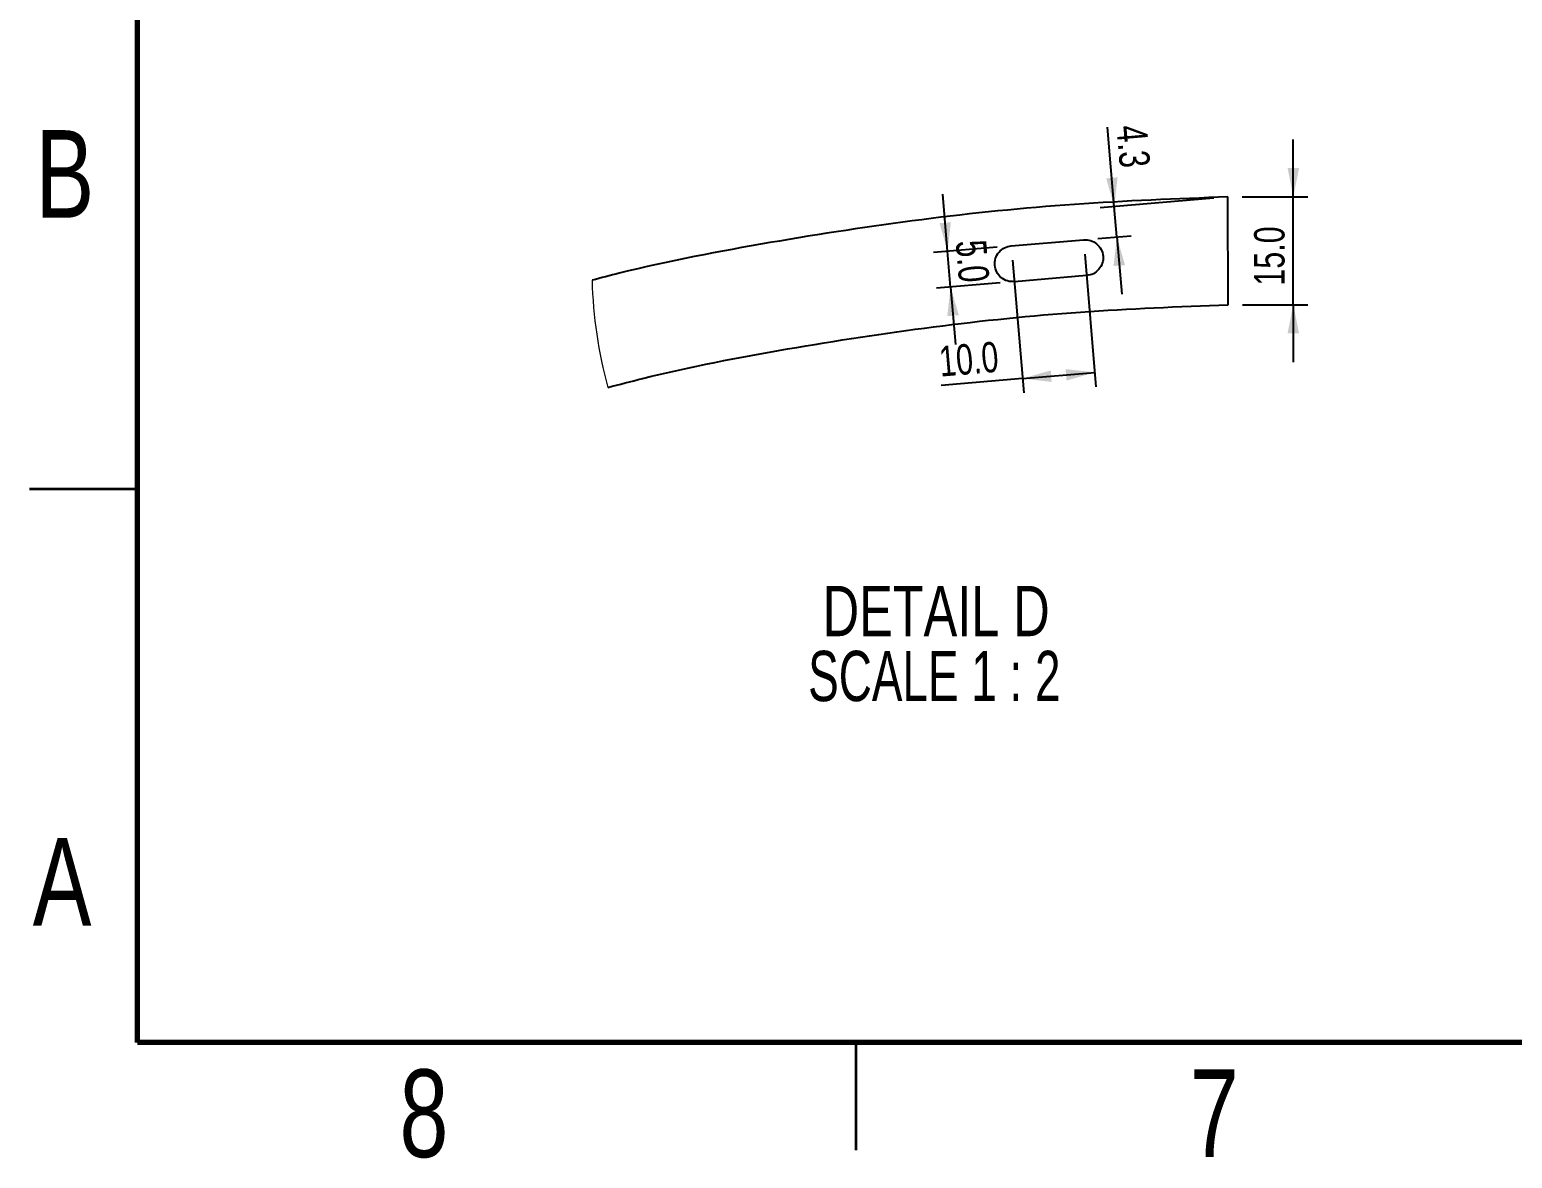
# Model space of a CAD drawing. Header units: millimetres. Extents: x 25 to 4175, y 19 to 2952.
# Drawn here: x 25 to 1057, y 19 to 805 of the extents above; entities that cross this region are included whole.
import ezdxf

# ---------------------------------------------------------------- set-up
doc = ezdxf.new("R2010")
doc.units = ezdxf.units.MM
doc.header["$LTSCALE"] = 10
doc.layers.add('SHEET', color=179, linetype='Continuous')
doc.styles.add('SLDTEXTSTYLE0', font='TXT', dxfattribs={"width": 0.75})
doc.styles.add('SLDTEXTSTYLE6', font='TXT', dxfattribs={"width": 0.681818})
doc.dimstyles.new('SLDDIMSTYLE5', dxfattribs={"dimtxt": 21.166667, "dimasz": 20, "dimexe": 0, "dimexo": 0.0625, "dimgap": 5.291667, "dimtad": 1, "dimdec": 1, "dimlfac": 0.2, "dimrnd": 1e-09, "dimzin": 4, "dimdsep": 46, "dimtxsty": 'SLDTEXTSTYLE0', "dimsah": 1, "dimcen": 0.09, "dimadec": 0, "dimazin": 1, "dimtfac": 1, "dimtdec": 1, "dimtmove": 0, "dimatfit": 0, "dimfxl": 1, "dimfrac": 2, "dimtolj": 1, "dimtzin": 12, "dimarcsym": 0})
doc.dimstyles.new('SLDDIMSTYLE6', dxfattribs={"dimtxt": 21.166667, "dimasz": 20, "dimexe": 0, "dimexo": 0.0625, "dimgap": 5.291667, "dimtad": 1, "dimdec": 1, "dimlfac": 0.2, "dimrnd": 1e-09, "dimzin": 12, "dimdsep": 46, "dimtxsty": 'SLDTEXTSTYLE0', "dimsah": 1, "dimcen": 0.09, "dimadec": 0, "dimazin": 3, "dimtfac": 1, "dimtdec": 1, "dimtofl": 0, "dimtmove": 0, "dimatfit": 3, "dimfxl": 1, "dimfrac": 2, "dimtolj": 1, "dimtzin": 12, "dimarcsym": 0})
doc.dimstyles.new('SLDDIMSTYLE7', dxfattribs={"dimtxt": 21.166667, "dimasz": 20, "dimexe": 0, "dimexo": 0.0625, "dimgap": 5.291667, "dimtad": 1, "dimdec": 1, "dimlfac": 0.2, "dimrnd": 1e-09, "dimzin": 12, "dimdsep": 46, "dimtxsty": 'SLDTEXTSTYLE0', "dimsah": 1, "dimcen": 0.09, "dimadec": 0, "dimazin": 3, "dimtfac": 1, "dimtdec": 1, "dimtmove": 0, "dimatfit": 0, "dimfxl": 1, "dimfrac": 2, "dimtolj": 1, "dimtzin": 12, "dimarcsym": 0})

# ---------------------------------------------------------------- blocks, each defined once
blk = doc.blocks.new('_D_12')
at = {"layer": 'SHEET'}
for p, q in [((904.4, 688.3), (904.4, 728.3)), ((868.9, 688.3), (914.4, 688.3)), ((904.4, 613.3), (904.4, 688.3)), ((869, 613.3), (914.4, 613.3)), ((904.4, 613.3), (904.4, 573.3))]:
    blk.add_line(p, q, dxfattribs=at)
for points in [[(904.4, 688.3), (908.4, 708.3), (900.4, 708.3)], [(904.4, 613.3), (900.4, 593.3), (908.4, 593.3)]]:
    blk.add_solid(points, dxfattribs=at)
at = {"layer": 'SHEET', "insert": (877.1, 626.5), "char_height": 21.17, "attachment_point": 1, "rotation": 90, "style": 'SLDTEXTSTYLE0'}
blk.add_mtext('15.0', dxfattribs=at)
blk = doc.blocks.new('_D_13')
at = {"layer": 'SHEET'}
for p, q in [((709, 644.2), (716.8, 551.9)), ((759.2, 648.5), (767, 556.2)), ((716, 561.9), (659.3, 557.1)), ((716, 561.9), (766.2, 566.2))]:
    blk.add_line(p, q, dxfattribs=at)
for points in [[(716, 561.9), (736.2, 559.6), (735.6, 567.6)], [(766.2, 566.2), (745.9, 568.5), (746.6, 560.5)]]:
    blk.add_solid(points, dxfattribs=at)
at = {"layer": 'SHEET', "insert": (657, 584.3), "char_height": 21.17, "attachment_point": 1, "rotation": 4.8346, "style": 'SLDTEXTSTYLE0'}
blk.add_mtext('10.0', dxfattribs=at)
blk = doc.blocks.new('_D_14')
at = {"layer": 'SHEET'}
for p, q in [((779.8, 681.6), (775.2, 736.8)), ((849, 687.5), (769.9, 680.8)), ((781.6, 660.4), (779.8, 681.6)), ((768.3, 659.3), (791.6, 661.3)), ((781.6, 660.4), (785, 620.6))]:
    blk.add_line(p, q, dxfattribs=at)
for points in [[(779.8, 681.6), (782.1, 701.9), (774.2, 701.2)], [(781.6, 660.4), (779.3, 640.2), (787.3, 640.8)]]:
    blk.add_solid(points, dxfattribs=at)
at = {"layer": 'SHEET', "insert": (802.4, 739.1), "char_height": 21.17, "attachment_point": 1, "rotation": 274.8346, "style": 'SLDTEXTSTYLE0'}
blk.add_mtext('4.3', dxfattribs=at)
blk = doc.blocks.new('_D_15')
at = {"layer": 'SHEET'}
for p, q in [((663.8, 650.5), (660.5, 690.3)), ((698.2, 653.4), (653.9, 649.6)), ((665.9, 625.5), (663.8, 650.5)), ((700.3, 628.5), (656, 624.7)), ((665.9, 625.5), (669.3, 585.7))]:
    blk.add_line(p, q, dxfattribs=at)
for points in [[(663.8, 650.5), (666.1, 670.7), (658.2, 670)], [(665.9, 625.5), (663.6, 605.3), (671.6, 606)]]:
    blk.add_solid(points, dxfattribs=at)
at = {"layer": 'SHEET', "insert": (690.5, 659.2), "char_height": 21.17, "attachment_point": 1, "rotation": 274.8338, "style": 'SLDTEXTSTYLE0'}
blk.add_mtext('5.0', dxfattribs=at)
blk = doc.blocks.new('SW_NOTE_0_10')
at = {"layer": 'SHEET', "color": 0, "char_height": 35, "attachment_point": 2}
for s, insert, style in [('DETAIL D', (95.2, 45.1), 'SLDTEXTSTYLE0'), ('SCALE 1 : 2', (93.9, -0.1), 'SLDTEXTSTYLE6')]:
    blk.add_mtext(s, dxfattribs=dict(at, insert=insert, style=style))

msp = doc.modelspace()

# ---------------------------------------------------------------- linework, layer by layer
at = {"color": 7, "linetype": 'Continuous', "lineweight": 70}
for p, q in [((100, 100), (100, 2870)), ((4100, 100), (100, 100))]:
    msp.add_line(p, q, dxfattribs=at)
at = {"color": 7, "linetype": 'Continuous', "lineweight": 25}
for p, q in [((858.99, 613.3), (858.93, 688.31)), ((708.16, 654.2), (758.36, 658.45)), ((760.51, 633.54), (710.28, 629.29))]:
    msp.add_line(p, q, dxfattribs=at)
at = {"color": 7, "linetype": 'Continuous', "lineweight": 35}
for p, q in [((100, 485), (25, 485)), ((600, 100), (600, 25))]:
    msp.add_line(p, q, dxfattribs=at)
at = {"color": 7, "linetype": 'Continuous', "lineweight": 18}
msp.add_arc((724.95, 637.66), 308.62, 181.36314, 195.39277, dxfattribs=at)
at = {"color": 7, "linetype": 'Continuous', "lineweight": 25}
for points, knots in [([(858.93, 688.31), (823.29, 686.93), (752.07, 684.18), (645.67, 673.35), (540.03, 657.06), (463.51, 642.56), (422.69, 631.95), (416.41, 630.32)], [0, 0, 0, 0, 0.2392854, 0.4780861, 0.7170115, 0.9565006, 1, 1, 1, 1]), ([(710.28, 629.29), (708.62, 629.32), (705.3, 629.37), (700.92, 631.97), (697.68, 635.79), (696.37, 640.66), (696.83, 645.67), (699.38, 649.99), (703.26, 653.29), (706.52, 653.9), (708.16, 654.2)], [0, 0, 0, 0, 0.1250168, 0.2500254, 0.3751071, 0.5000032, 0.6247951, 0.7499799, 0.8749843, 1, 1, 1, 1]), ([(758.36, 658.45), (760.02, 658.42), (763.34, 658.37), (767.72, 655.78), (770.97, 651.96), (772.28, 647.1), (771.83, 642.08), (769.28, 637.76), (765.41, 634.46), (762.14, 633.85), (760.51, 633.54)], [0, 0, 0, 0, 0.1250165, 0.2500267, 0.3751069, 0.50001, 0.6247997, 0.7499828, 0.8749851, 1, 1, 1, 1]), ([(427.4, 555.74), (435.43, 557.84), (476.69, 568.61), (552.29, 583.07), (653.9, 598.75), (756.22, 609.24), (824.71, 611.95), (858.99, 613.3)], [0, 0, 0, 0, 0.0570962, 0.2931962, 0.5287356, 0.7641377, 1, 1, 1, 1])]:
    msp.add_open_spline(points, degree=3, knots=knots, dxfattribs=at)

# ---------------------------------------------------------------- block references
at = {"layer": 'SHEET'}
msp.add_blockref('SW_NOTE_0_10', (560.68, 372.54), dxfattribs=at)

# ---------------------------------------------------------------- texts
at = {"color": 7, "linetype": 'Continuous', "lineweight": 0, "char_height": 60.96, "attachment_point": 2, "style": 'SLDTEXTSTYLE0'}
for s, insert in [('B', (49.53, 734.76)), ('A', (47.57, 242.26)), ('8', (299.39, 81.14)), ('7', (849.39, 81.14))]:
    msp.add_mtext(s, dxfattribs=dict(at, insert=insert))

# ---------------------------------------------------------------- dimensions: what is measured, and where the dimension line sits
at = {"layer": 'SHEET'}
for base, p1, p2, angle, dimstyle, picture, middle in [((779.83, 681.62), (758.36, 658.45), (858.93, 688.31), 274.83458, 'SLDDIMSTYLE7', '_D_14', (776.81, 717.32)), ((904.41, 688.31), (858.99, 613.3), (858.93, 688.31), 90, 'SLDDIMSTYLE5', '_D_12', (904.41, 653.89)), ((663.83, 650.45), (710.28, 629.29), (708.16, 654.2), 274.83379, 'SLDDIMSTYLE5', '_D_15', (664.93, 637.41))]:
    dim = msp.add_linear_dim(base=base, p1=p1, p2=p2, angle=angle, dimstyle=dimstyle, dxfattribs=at)
    dim.commit()
    dim.dimension.update_dxf_attribs({"geometry": picture, "text_midpoint": middle, "dimtype": 160})
dim = msp.add_linear_dim(base=(766.17, 566.15), p1=(708.16, 654.2), p2=(758.36, 658.45), angle=4.83458, text='10.0', dimstyle='SLDDIMSTYLE6', dxfattribs=at)
dim.commit()
dim.dimension.update_dxf_attribs({"geometry": '_D_13', "text_midpoint": (686.57, 559.42), "dimtype": 160})

doc.saveas('drawing.dxf')
